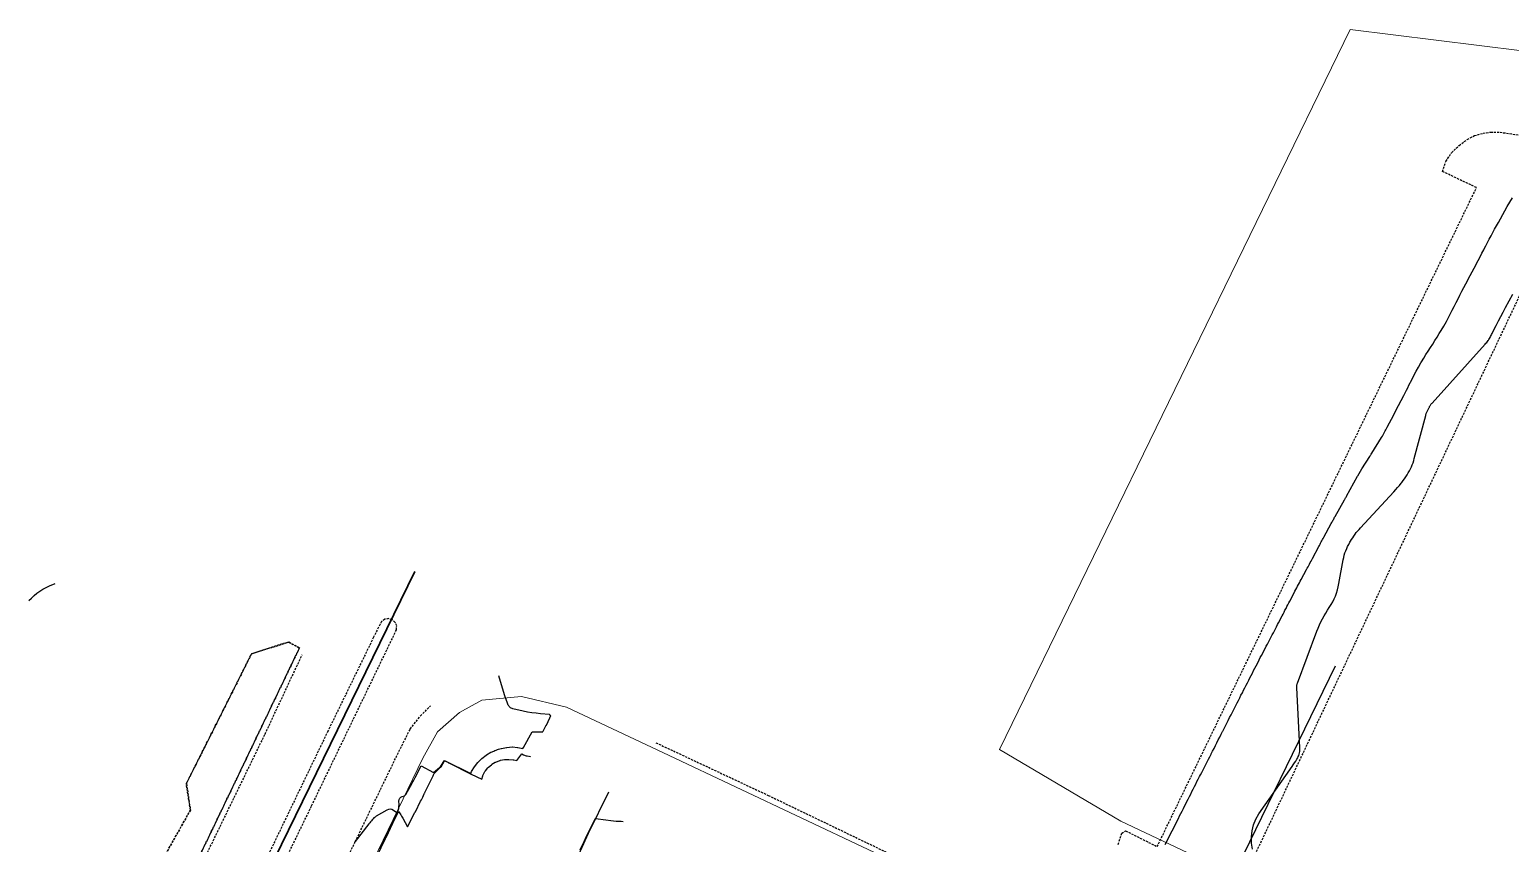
# Model space of a CAD drawing. Header units: inches. Extents: x 179221 to 180407, y 654181 to 655021.
# Drawn here: x 179616.8 to 179789.1, y 654737.8 to 654832.4 of the extents above; entities that cross this region are included whole.
import ezdxf

# ---------------------------------------------------------------- set-up
doc = ezdxf.new("R2010")
doc.units = ezdxf.units.IN
doc.header["$MEASUREMENT"] = 0
doc.linetypes.add('DASHED2', pattern=[0.375, 0.25, -0.125])
doc.linetypes.add('HIDDEN', pattern=[0.375, 0.25, -0.125])
for name, color, linetype in [('1506', 42, 'Continuous'), ('1507', 32, 'Continuous'), ('2101', 7, 'DASHED2'), ('2404', 6, 'HIDDEN'), ('2408', 7, 'HIDDEN'), ('2603', 4, 'Continuous'), ('2605', 122, 'Continuous'), ('2803', 3, 'DASHED2')]:
    doc.layers.add(name, color=color, linetype=linetype)
doc.layers.add('2220', color=7, linetype='Continuous', lineweight=9, true_color=0xcad9fc)
doc.layers.add('2420', color=24, linetype='Continuous', lineweight=30)

msp = doc.modelspace()

# ---------------------------------------------------------------- linework, layer by layer
at = {"layer": '1506', "lineweight": -3}
for points, elevation in [([(179748.94, 654737.63), (179749.21, 654738.15), (179749.34, 654738.42), (179749.48, 654738.69), (179749.61, 654738.97), (179749.75, 654739.24), (179749.89, 654739.51), (179750.02, 654739.78), (179750.16, 654740.05), (179750.29, 654740.32), (179750.48, 654740.69), (179750.62, 654740.97), (179750.77, 654741.25), (179750.91, 654741.54), (179751.05, 654741.82), (179751.19, 654742.1), (179751.33, 654742.38), (179751.47, 654742.66), (179751.61, 654742.94), (179751.76, 654743.22), (179751.91, 654743.51), (179752.05, 654743.8), (179752.2, 654744.1), (179752.35, 654744.39), (179752.5, 654744.68), (179752.64, 654744.97), (179752.79, 654745.26), (179752.94, 654745.55), (179753.03, 654745.74), (179753.19, 654746.04), (179753.34, 654746.35), (179753.5, 654746.65), (179753.65, 654746.95), (179753.81, 654747.25), (179753.96, 654747.56), (179754.12, 654747.86), (179754.28, 654748.16), (179754.3, 654748.19), (179754.46, 654748.51), (179754.62, 654748.83), (179754.79, 654749.15), (179754.95, 654749.47), (179755.12, 654749.82), (179755.29, 654750.14), (179755.45, 654750.47), (179755.62, 654750.8), (179755.64, 654750.84), (179755.8, 654751.15), (179755.96, 654751.47), (179756.12, 654751.78), (179756.28, 654752.09), (179756.44, 654752.41), (179756.6, 654752.72), (179756.76, 654753.04), (179756.92, 654753.35), (179757, 654753.52), (179757.15, 654753.81), (179757.31, 654754.11), (179757.46, 654754.41), (179757.61, 654754.7), (179757.76, 654755), (179757.92, 654755.3), (179758.07, 654755.59), (179758.22, 654755.89), (179758.37, 654756.18), (179758.51, 654756.46), (179758.66, 654756.75), (179758.8, 654757.03), (179758.95, 654757.31), (179759.09, 654757.59), (179759.23, 654757.87), (179759.38, 654758.16), (179759.52, 654758.44), (179759.74, 654758.86), (179759.88, 654759.13), (179760.01, 654759.39), (179760.15, 654759.65), (179760.29, 654759.91), (179760.43, 654760.17), (179760.56, 654760.44), (179760.7, 654760.7), (179760.84, 654760.96), (179761.15, 654761.56), (179761.28, 654761.8), (179761.4, 654762.03), (179761.53, 654762.27), (179761.65, 654762.51), (179761.77, 654762.74), (179761.9, 654762.98), (179762.02, 654763.22), (179762.14, 654763.45), (179762.55, 654764.23), (179762.66, 654764.45), (179762.77, 654764.67), (179762.88, 654764.89), (179763, 654765.1), (179763.11, 654765.32), (179763.22, 654765.54), (179763.33, 654765.75), (179763.45, 654765.97), (179763.94, 654766.91), (179764.04, 654767.11), (179764.15, 654767.3), (179764.25, 654767.5), (179764.35, 654767.69), (179764.45, 654767.88), (179764.56, 654768.08), (179764.66, 654768.27), (179764.76, 654768.46), (179765.39, 654769.63), (179765.47, 654769.79), (179765.56, 654769.95), (179765.65, 654770.11), (179765.73, 654770.27), (179765.82, 654770.44), (179765.91, 654770.6), (179765.99, 654770.76), (179766.08, 654770.92), (179766.82, 654772.31), (179766.89, 654772.44), (179766.96, 654772.57), (179767.03, 654772.71), (179767.1, 654772.84), (179767.18, 654772.98), (179767.25, 654773.11), (179767.32, 654773.24), (179767.39, 654773.38), (179768.27, 654775), (179768.33, 654775.11), (179768.38, 654775.21), (179768.44, 654775.31), (179768.5, 654775.41), (179768.55, 654775.51), (179768.61, 654775.61), (179768.66, 654775.71), (179768.72, 654775.82), (179769.81, 654777.75), (179769.84, 654777.8), (179769.87, 654777.85), (179769.9, 654777.91), (179769.93, 654777.96), (179769.96, 654778.02), (179769.99, 654778.07), (179770.02, 654778.13), (179770.05, 654778.18), (179771.32, 654780.48), (179771.36, 654780.54), (179771.81, 654781.35), (179772.74, 654782.79), (179772.8, 654782.89), (179772.86, 654782.98), (179772.92, 654783.07), (179772.97, 654783.16), (179774.12, 654785.01), (179774.21, 654785.15), (179774.29, 654785.3), (179774.38, 654785.45), (179774.46, 654785.6), (179774.54, 654785.75), (179774.62, 654785.9), (179774.7, 654786.04), (179774.77, 654786.19), (179775.53, 654787.64), (179775.67, 654787.91), (179775.81, 654788.17), (179775.95, 654788.44), (179776.09, 654788.71), (179776.7, 654789.88), (179776.86, 654790.18), (179777.01, 654790.48), (179777.16, 654790.77), (179777.31, 654791.07), (179777.64, 654791.71), (179777.89, 654792.21), (179778.16, 654792.7), (179778.43, 654793.19), (179778.7, 654793.68), (179778.78, 654793.81), (179779.03, 654794.23), (179779.28, 654794.64), (179779.54, 654795.05), (179779.8, 654795.45), (179780.07, 654795.86), (179780.33, 654796.26), (179780.59, 654796.67), (179780.84, 654797.09), (179781.04, 654797.43), (179781.35, 654797.96), (179781.66, 654798.5), (179781.95, 654799.04), (179782.23, 654799.58), (179782.35, 654799.8), (179782.57, 654800.24), (179782.79, 654800.68), (179783.02, 654801.12), (179783.24, 654801.56), (179783.47, 654802), (179783.69, 654802.43), (179783.92, 654802.87), (179784.15, 654803.31), (179784.2, 654803.4), (179784.43, 654803.83), (179784.66, 654804.27), (179784.89, 654804.7), (179785.12, 654805.13), (179785.14, 654805.17), (179785.36, 654805.59), (179785.58, 654806), (179785.79, 654806.42), (179786.01, 654806.84), (179786.04, 654806.88), (179786.24, 654807.28), (179786.45, 654807.67), (179786.65, 654808.06), (179786.86, 654808.45), (179787.07, 654808.84), (179787.28, 654809.23), (179787.5, 654809.62), (179787.71, 654810), (179788.47, 654811.37), (179788.75, 654811.87), (179789.04, 654812.37), (179789.34, 654812.87)], 54), ([(179759.09, 654737.1), (179759, 654737.81), (179758.97, 654738.53), (179759.05, 654739.25), (179759.21, 654739.93), (179759.49, 654740.58), (179759.85, 654741.2), (179763.71, 654746.71), (179763.85, 654746.92), (179763.99, 654747.13), (179764.13, 654747.35), (179764.26, 654747.56), (179764.36, 654747.72), (179764.43, 654747.87), (179764.5, 654748.01), (179764.54, 654748.16), (179764.58, 654748.32), (179764.6, 654748.48), (179764.62, 654748.63), (179764.62, 654748.79), (179764.62, 654748.95), (179764.24, 654755.86), (179764.24, 654755.93), (179764.24, 654756), (179764.25, 654756.07), (179764.26, 654756.14), (179764.27, 654756.21), (179764.29, 654756.28), (179764.31, 654756.35), (179764.34, 654756.42), (179766.6, 654762.47), (179766.74, 654762.83), (179766.89, 654763.19), (179767.06, 654763.54), (179767.24, 654763.89), (179767.43, 654764.24), (179767.63, 654764.57), (179767.83, 654764.89), (179768.04, 654765.22), (179768.25, 654765.55), (179768.44, 654765.87), (179768.6, 654766.21), (179768.75, 654766.55), (179768.88, 654766.9), (179768.99, 654767.26), (179769.08, 654767.62), (179769.16, 654767.99), (179769.65, 654770.76), (179769.71, 654771.03), (179769.78, 654771.29), (179769.86, 654771.56), (179769.95, 654771.82), (179770.06, 654772.07), (179770.17, 654772.32), (179770.3, 654772.56), (179770.43, 654772.81), (179770.5, 654772.92), (179770.62, 654773.13), (179770.76, 654773.33), (179770.89, 654773.53), (179771.04, 654773.73), (179771.18, 654773.93), (179771.34, 654774.12), (179771.5, 654774.3), (179771.66, 654774.49), (179775.55, 654778.68), (179775.77, 654778.93), (179775.99, 654779.17), (179776.19, 654779.42), (179776.4, 654779.67), (179776.47, 654779.76), (179776.63, 654779.98), (179776.79, 654780.19), (179776.94, 654780.41), (179777.09, 654780.64), (179777.1, 654780.65), (179777.23, 654780.88), (179777.36, 654781.1), (179777.48, 654781.33), (179777.59, 654781.57), (179777.69, 654781.81), (179777.78, 654782.05), (179777.86, 654782.3), (179777.93, 654782.54), (179779.26, 654787.57), (179779.28, 654787.65), (179779.31, 654787.73), (179779.33, 654787.8), (179779.36, 654787.88), (179779.39, 654787.95), (179779.43, 654788.02), (179779.46, 654788.09), (179779.5, 654788.17), (179779.51, 654788.19), (179779.55, 654788.26), (179779.59, 654788.34), (179779.63, 654788.42), (179779.67, 654788.5), (179779.68, 654788.52), (179779.71, 654788.59), (179779.75, 654788.65), (179779.78, 654788.71), (179779.82, 654788.77), (179779.86, 654788.83), (179779.91, 654788.89), (179779.95, 654788.94), (179780, 654789), (179786.18, 654795.85), (179786.27, 654795.95), (179786.36, 654796.06), (179786.45, 654796.17), (179786.53, 654796.28), (179786.55, 654796.31), (179786.62, 654796.41), (179786.69, 654796.52), (179786.75, 654796.63), (179786.81, 654796.74), (179786.86, 654796.86), (179786.92, 654796.97), (179786.98, 654797.08), (179787.04, 654797.2), (179787.46, 654798.02), (179787.73, 654798.55), (179788.01, 654799.07), (179788.28, 654799.59), (179788.56, 654800.12), (179789.4, 654801.65)], 54.5), ([(179616.69, 654766.02), (179616.99, 654766.32), (179617.31, 654766.61), (179617.63, 654766.88), (179617.98, 654767.13), (179618.33, 654767.36), (179618.71, 654767.55), (179619.1, 654767.73), (179619.77, 654767.99)], 51), ([(179657.83, 654737.69), (179657.96, 654737.96), (179658.09, 654738.23), (179658.23, 654738.53), (179658.29, 654738.65), (179658.35, 654738.77), (179658.41, 654738.89), (179658.46, 654739.01), (179658.64, 654739.38), (179658.77, 654739.64), (179658.89, 654739.91), (179659.02, 654740.17), (179659.15, 654740.44), (179659.28, 654740.7), (179659.34, 654740.83), (179659.4, 654740.97), (179659.46, 654741.1), (179659.53, 654741.24), (179659.6, 654741.4), (179659.68, 654741.62), (179659.74, 654741.84), (179659.76, 654742.07), (179659.77, 654742.3), (179659.75, 654742.7), (179659.78, 654742.88), (179659.85, 654743.03), (179659.97, 654743.14), (179660.12, 654743.23), (179660.39, 654743.31), (179660.45, 654743.34), (179660.5, 654743.37), (179660.53, 654743.41), (179660.57, 654743.45), (179661.25, 654744.69), (179661.32, 654744.81), (179661.39, 654744.94), (179661.46, 654745.07), (179661.52, 654745.2), (179661.65, 654745.45), (179662.36, 654746.79), (179663.78, 654746.04), (179664.47, 654746.6), (179664.57, 654746.7), (179664.62, 654746.77), (179665.06, 654747.42), (179668.12, 654745.92), (179668.22, 654746.13), (179668.57, 654746.68), (179668.96, 654747.2), (179669.42, 654747.65), (179669.93, 654748.05), (179669.94, 654748.06), (179670.47, 654748.39), (179670.49, 654748.4), (179670.79, 654748.51), (179670.93, 654748.57), (179671.07, 654748.62), (179671.22, 654748.68), (179671.36, 654748.73), (179671.66, 654748.82), (179671.68, 654748.83), (179672.29, 654748.94), (179672.31, 654748.95), (179672.93, 654748.99), (179672.96, 654748.99), (179673.57, 654748.95), (179673.59, 654748.94), (179674.19, 654748.83), (179674.25, 654748.92), (179675.28, 654750.74), (179675.39, 654750.74), (179675.41, 654750.74), (179675.42, 654750.74), (179675.44, 654750.74), (179675.46, 654750.74), (179676.5, 654750.75), (179676.52, 654750.78), (179676.56, 654750.85), (179676.9, 654751.51), (179676.92, 654751.54), (179677.33, 654752.39), (179677.38, 654752.51), (179677.43, 654752.57), (179677.35, 654752.68), (179677.27, 654752.76), (179676.23, 654752.86), (179675.73, 654752.91), (179675.22, 654752.97), (179674.72, 654753.06), (179674.23, 654753.16), (179673.02, 654753.43), (179672.92, 654753.46), (179672.83, 654753.5), (179672.75, 654753.55), (179672.67, 654753.62), (179672.6, 654753.69), (179672.54, 654753.77), (179672.49, 654753.86), (179672.44, 654753.96), (179672.36, 654754.19), (179672.28, 654754.4), (179672.2, 654754.62), (179672.13, 654754.83), (179672.06, 654755.05), (179671.4, 654757.28)], 52), ([(179657.52, 654737.15), (179658.38, 654738.96), (179658.45, 654739.1), (179658.47, 654739.15), (179658.5, 654739.21), (179658.53, 654739.26), (179658.55, 654739.32), (179659.44, 654741.18), (179659.5, 654741.31), (179659.5, 654741.33), (179659.5, 654741.34), (179659.14, 654741.61), (179658.95, 654741.7), (179658.76, 654741.74), (179658.56, 654741.71), (179658.37, 654741.65), (179657.1, 654740.93), (179656.98, 654740.84), (179656.85, 654740.75), (179656.75, 654740.65), (179656.64, 654740.53), (179656.55, 654740.41), (179656.45, 654740.29), (179656.36, 654740.17), (179656.26, 654740.05), (179654.68, 654737.99)], 51.5), ([(179680.84, 654737.02), (179681.3, 654738), (179681.39, 654738.18), (179681.47, 654738.35), (179681.56, 654738.53), (179681.64, 654738.71), (179681.8, 654739.02), (179681.81, 654739.04), (179681.82, 654739.06), (179681.82, 654739.07), (179681.83, 654739.09), (179682.65, 654740.67), (179683.84, 654740.51), (179684.43, 654740.44), (179685.03, 654740.38), (179685.63, 654740.35), (179685.87, 654740.34)], 53)]:
    msp.add_lwpolyline(points, dxfattribs=dict(at, elevation=elevation))
at = {"layer": '1507', "lineweight": -3, "elevation": 52.5}
msp.add_lwpolyline([(179657.22, 654736.32), (179658.2, 654738.35), (179658.21, 654738.37), (179658.22, 654738.39), (179658.23, 654738.41), (179658.24, 654738.43), (179658.3, 654738.55), (179659.3, 654740.63), (179659.37, 654740.76), (179659.73, 654741.47), (179659.9, 654741.22), (179659.98, 654741.09), (179660.06, 654740.96), (179660.14, 654740.83), (179660.21, 654740.7), (179660.75, 654739.71), (179661.63, 654741.37), (179661.64, 654741.39), (179661.65, 654741.41), (179661.66, 654741.43), (179661.67, 654741.45), (179662.29, 654742.69), (179662.37, 654742.85), (179662.45, 654743.01), (179662.53, 654743.17), (179662.61, 654743.33), (179662.71, 654743.54), (179662.74, 654743.6), (179662.76, 654743.66), (179662.79, 654743.71), (179662.82, 654743.77), (179663.61, 654745.4), (179663.65, 654745.48), (179663.69, 654745.57), (179663.73, 654745.65), (179663.78, 654745.74), (179663.86, 654745.91), (179663.93, 654745.97), (179664.61, 654746.64), (179664.62, 654746.65), (179664.63, 654746.67), (179664.65, 654746.68), (179664.66, 654746.7), (179665.04, 654747.31), (179665.1, 654747.39), (179665.27, 654747.3), (179665.36, 654747.25), (179665.45, 654747.21), (179665.54, 654747.16), (179665.63, 654747.12), (179668.09, 654745.85), (179668.11, 654745.84), (179668.13, 654745.83), (179668.15, 654745.82), (179668.17, 654745.82), (179669.39, 654745.25), (179669.51, 654745.65), (179669.53, 654745.69), (179669.57, 654745.76), (179669.77, 654746.13), (179669.83, 654746.22), (179670.11, 654746.55), (179670.18, 654746.63), (179670.52, 654746.93), (179670.59, 654746.98), (179670.98, 654747.21), (179671.05, 654747.24), (179671.49, 654747.41), (179671.54, 654747.43), (179671.6, 654747.44), (179672.05, 654747.54), (179672.08, 654747.54), (179672.57, 654747.53), (179673.06, 654747.49), (179673.15, 654747.48), (179673.47, 654747.42), (179673.48, 654747.42), (179674.06, 654748.2), (179674.26, 654748.09), (179674.36, 654748.04), (179674.46, 654748), (179674.57, 654747.97), (179674.68, 654747.95), (179675.05, 654747.9), (179675.09, 654747.95)], dxfattribs=at)
at = {"layer": '2101'}
msp.add_polyline3d([(179797.04, 654815.95, 55.16), (179856.42, 654787.83, 55.41), (179816.86, 654704.31, 55.35), (179757.49, 654732.43, 55.04)], close=True, dxfattribs=at)
at = {"layer": '2220'}
for points in [[(179834.19, 654698.44), (179781.45, 654722.56), (179743.78, 654740.38), (179729.67, 654748.71), (179770.45, 654832.44), (179815.52, 654826.88)], [(179581.24, 654579.74), (179662.55, 654747.69), (179664.25, 654750.75), (179666.8, 654753), (179669.39, 654754.44), (179674.03, 654754.88), (179679.25, 654753.62), (179691.21, 654747.99), (179722.09, 654733.44)]]:
    msp.add_lwpolyline(points, dxfattribs=at)
at = {"layer": '2404'}
for points in [[(179743.47, 654737.66, 53.5), (179743.89, 654738.97, 53.5), (179744.33, 654739.24, 53.5), (179748, 654737.4, 53.59), (179785.17, 654814.06, 53.54), (179781.22, 654815.93, 53.35), (179781.6, 654817.11, 53.37), (179782.27, 654818.12, 53.41), (179783.14, 654818.97, 53.47), (179784.1, 654819.67, 53.52), (179784.92, 654820.11, 53.55), (179785.93, 654820.38, 53.59), (179786.81, 654820.52, 53.64), (179787.92, 654820.5, 53.67), (179789.02, 654820.35, 53.69), (179790.41, 654820.12, 53.74)], [(179616.49, 654714.02, 50.73), (179618.1, 654713.82, 50.78), (179619.73, 654713.82, 50.82), (179621.65, 654714.09, 50.87), (179623.22, 654714.64, 50.89), (179624.71, 654715.38, 50.91), (179626.1, 654716.29, 50.93), (179627.37, 654717.36, 50.95), (179628.2, 654718.22, 50.97), (179629.33, 654719.71, 50.97), (179635.35, 654732.34, 51.3), (179644.18, 654750.49, 51.55), (179648.49, 654759.71, 51.73)], [(179639.35, 654706.05, 50.77), (179640.59, 654708.77, 50.91), (179643.97, 654715.56, 51.08), (179648.35, 654724.54, 51.28), (179654.68, 654737.99, 51.5), (179659.76, 654748.47, 51.63), (179661.08, 654751.08, 51.68), (179662.27, 654752.6, 51.69), (179663.44, 654753.79, 51.72)], [(179689.66, 654749.49, 52.48), (179702.74, 654743.36, 52.88), (179718.49, 654735.79, 53.15), (179726.45, 654732.07, 53.29), (179729.87, 654732.64, 53.29), (179743.81, 654725.84, 53.55), (179783.93, 654706.63, 54.59), (179794.32, 654702.15, 54.9), (179796.51, 654700.63, 55.06), (179797.38, 654699.51, 55.08), (179797.9, 654698.59, 55.1), (179798.28, 654697.85, 55.26), (179798.69, 654696.8, 55.22), (179798.91, 654695.94, 55.26), (179799.09, 654695.06, 55.34), (179799.23, 654694.05, 55.32), (179799.27, 654693.48, 55.31), (179799.19, 654692.68, 55.34), (179799.1, 654692.01, 55.46), (179798.9, 654691.28, 55.47), (179798.72, 654690.46, 55.47), (179797.67, 654687.75, 55.44), (179785.65, 654660.55, 55.7)]]:
    msp.add_polyline3d(points, dxfattribs=at)
msp.add_polyline3d([(179632.89, 654711.79, 51.1), (179632.92, 654711.37, 51.1), (179633.14, 654711.02, 51.1), (179633.5, 654710.81, 51.1), (179633.92, 654710.79, 51.1), (179634.29, 654710.97, 51.1), (179634.46, 654711.16, 51.1), (179635.29, 654712.79, 51.12), (179636.73, 654715.6, 51.17), (179637.23, 654716.57, 51.18), (179649.6, 654742.15, 51.53), (179659.48, 654762.63, 51.82), (179659.5, 654763.08, 51.82), (179659.33, 654763.49, 51.82), (179658.99, 654763.79, 51.82), (179658.56, 654763.92, 51.82), (179658.12, 654763.84, 51.82), (179657.75, 654763.58, 51.82), (179657.56, 654763.27, 51.82), (179656.81, 654761.75, 51.82), (179651.5, 654750.85, 51.65), (179639.26, 654725.45, 51.29), (179635.02, 654716.36, 51.16), (179633.72, 654713.56, 51.12)], close=True, dxfattribs=at)
at = {"layer": '2408'}
msp.add_polyline3d([(179648.18, 654760.51, 51.79), (179629.16, 654720.89, 51.14), (179627.82, 654721.5, 51.21), (179626.56, 654725.78, 51.3), (179635.5, 654741.66, 51.67), (179635.02, 654744.73, 51.7), (179642.6, 654759.82, 51.98), (179646.91, 654761.2, 51.83)], close=True, dxfattribs=at)
at = {"layer": '2420'}
msp.add_lwpolyline([(179629.32, 654701.52), (179634.23, 654713.14), (179644.45, 654734.3), (179661.63, 654769.39)], dxfattribs=at)
at = {"layer": '2603'}
msp.add_polyline3d([(179768.72, 654758.4, 57.31), (179755.88, 654732.01, 56.98), (179797.86, 654711.71, 56.98), (179799.29, 654713.87, 56.98), (179818.13, 654704.55, 56.98), (179818.75, 654706.03, 56.98), (179820.17, 654705.28, 56.98)], dxfattribs=at)
at = {"layer": '2605'}
msp.add_polyline3d([(179666.14, 654693.54, 57.01), (179670.11, 654703.7, 56.46), (179670.45, 654704.57, 56.41), (179671.95, 654708.55, 55.93), (179673.69, 654715.85, 55.21), (179676.3, 654721.67, 54.61), (179677.47, 654725.82, 53.95), (179679.24, 654731.35, 53.71), (179678.53, 654731.7, 53.53), (179679.6, 654734.09, 53.41), (179681.81, 654738.97, 53.17), (179684.2, 654743.77, 52.69), (179684.2, 654743.77, 52.69)], dxfattribs=at)
at = {"layer": '2803'}
msp.add_polyline3d([(179626.56, 654725.78, 0), (179627.82, 654721.5, 0), (179629.16, 654720.89, 0), (179648.18, 654760.51, 0), (179646.91, 654761.2, 0), (179642.6, 654759.82, 0), (179635.02, 654744.73, 0), (179635.5, 654741.66, 0), (179626.56, 654725.78, 0)], dxfattribs=at)

doc.saveas('drawing.dxf')
